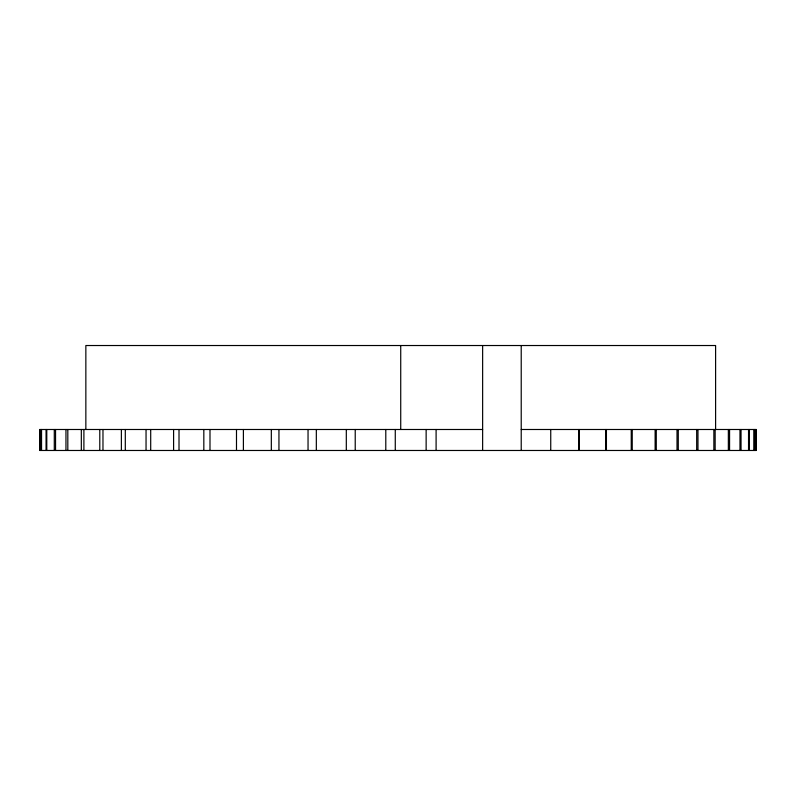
<?xml version="1.0" encoding="UTF-8"?>
<svg xmlns="http://www.w3.org/2000/svg" width="796" height="796" viewBox="0 0 796 796"><rect width="100%" height="100%" fill="white"/><g stroke="black" fill="none" stroke-linecap="round" stroke-linejoin="round"><path stroke-width="1.19" d="M482.635 429.492L39.8 429.492L39.8 450.476L756.2 450.476L756.2 429.492L521.221 429.492M756.001 429.492L756.001 450.476M754.479 429.492L754.479 450.476M753.921 429.492L753.921 450.476M749.384 429.492L749.384 450.476M748.538 429.492L748.538 450.476M741.036 429.492L741.036 450.476M739.972 429.492L739.972 450.476M729.564 429.492L729.564 450.476M728.35 429.492L728.35 450.476M715.604 429.492L715.604 345.524L85.849 345.524L85.849 429.492M715.146 429.492L715.146 450.476M713.863 429.492L713.863 450.476M697.973 429.492L697.973 450.476M696.679 429.492L696.679 450.476M678.272 429.492L678.272 450.476M677.018 429.492L677.018 450.476M656.272 429.492L656.272 450.476M655.128 429.492L655.128 450.476M632.233 429.492L632.233 450.476M631.248 429.492L631.248 450.476M606.423 429.492L606.423 450.476M605.637 429.492L605.637 450.476M579.249 429.492L579.249 450.476M578.672 429.492L578.672 450.476M550.742 429.492L550.742 450.476M521.221 345.524L521.221 450.476M482.635 345.524L482.635 450.476M436.099 429.492L436.099 450.476M426.139 429.492L426.139 450.476M400.726 345.524L400.726 429.492M395.274 429.492L395.274 450.476M385.791 429.492L385.791 450.476M355.225 429.492L355.225 450.476M346.31 429.492L346.31 450.476M316.33 429.492L316.33 450.476M308.042 429.492L308.042 450.476M278.948 429.492L278.948 450.476M271.327 429.492L271.327 450.476M243.397 429.492L243.397 450.476M236.492 429.492L236.492 450.476M209.995 429.492L209.995 450.476M203.826 429.492L203.826 450.476M179.01 429.492L179.01 450.476M173.598 429.492L173.598 450.476M150.703 429.492L150.703 450.476M146.046 429.492L146.046 450.476M125.3 429.492L125.3 450.476M121.38 429.492L121.38 450.476M102.973 429.492L102.973 450.476M99.789 429.492L99.789 450.476M83.898 429.492L83.898 450.476M81.331 429.492L81.331 450.476M67.819 429.492L67.819 450.476M65.959 429.492L65.959 450.476M55.551 429.492L55.551 450.476M54.287 429.492L54.287 450.476M46.785 429.492L46.785 450.476M46.069 429.492L46.069 450.476M41.541 429.492L41.541 450.476M41.312 429.492L41.312 450.476M39.999 429.492L39.999 450.476"/></g></svg>
